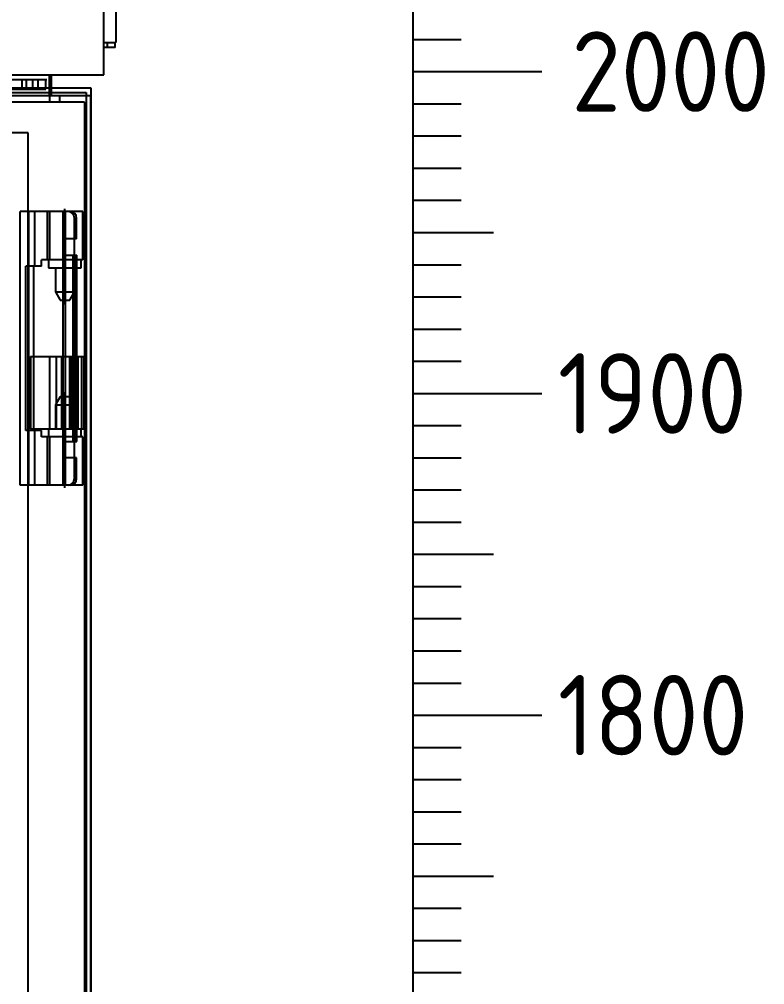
# Model space of a CAD drawing. Header units: millimetres. Extents: x 0 to 69574, y -5 to 41746.
# Drawn here: x 39979.4 to 40210.9, y 20485.2 to 20785.2 of the extents above; entities that cross this region are included whole.
import ezdxf
from ezdxf.enums import TextEntityAlignment as Align

# ---------------------------------------------------------------- set-up
doc = ezdxf.new("R2010")
doc.units = ezdxf.units.MM
doc.set_wipeout_variables(frame=1)
doc.layers.add('! NO PLOT !', color=7, linetype='Continuous', true_color=0xff75dd, plot=False)
doc.layers.add('000-PI-ORMAR', color=2, linetype='Continuous')
doc.styles.add('PI0', font='isocpeur.ttf', dxfattribs={"width": 0.9})

# ---------------------------------------------------------------- blocks, each defined once
blk = doc.blocks.new('SE_krov_300mm')
at = {"layer": '000-PI-ORMAR'}
for p, q in [((507, 6.5), (507, 293.5)), ((510.75, 283.5), (510.75, 16.5)), ((507, 16.5), (510.75, 16.5)), ((510.5, 15), (507, 15)), ((508, 16.5), (508, 15)), ((510.5, 15), (510.5, 16.5)), ((-485, 6.5), (507, 6.5)), ((490, 6.5), (490, 0.5)), ((490, 0), (466.5, 0)), ((490, 0.5), (490, 0))]:
    blk.add_line(p, q, dxfattribs=at)
blk = doc.blocks.new('skala_2300')
for p, q in [((0, 1400), (0, 2300)), ((0, 2010), (15, 2010)), ((0, 2000), (40, 2000)), ((0, 2000), (40, 2000)), ((0, 1990), (15, 1990)), ((0, 1980), (15, 1980)), ((0, 1970), (15, 1970)), ((0, 1960), (15, 1960)), ((0, 1950), (25, 1950)), ((0, 1940), (15, 1940)), ((0, 1930), (15, 1930)), ((0, 1920), (15, 1920)), ((0, 1910), (15, 1910)), ((0, 1900), (40, 1900)), ((0, 1890), (15, 1890)), ((0, 1880), (15, 1880)), ((0, 1870), (15, 1870)), ((0, 1860), (15, 1860)), ((0, 1850), (25, 1850)), ((0, 1840), (15, 1840)), ((0, 1830), (15, 1830)), ((0, 1820), (15, 1820)), ((0, 1810), (15, 1810)), ((0, 1800), (40, 1800)), ((0, 1790), (15, 1790)), ((0, 1780), (15, 1780)), ((0, 1770), (15, 1770)), ((0, 1760), (15, 1760)), ((0, 1750), (25, 1750)), ((0, 1740), (15, 1740)), ((0, 1730), (15, 1730)), ((0, 1720), (15, 1720))]:
    blk.add_line(p, q)
at = {"style": 'PI0', "width": 0.9}
for s, p in [('2000', (49.19, 2000)), ('1900', (44.97, 1900)), ('1800', (44.97, 1800))]:
    blk.add_text(s, height=25, dxfattribs=at).set_placement(p, align=Align.MIDDLE_LEFT)

msp = doc.modelspace()

# ---------------------------------------------------------------- linework, layer by layer
at = {"layer": '000-PI-ORMAR'}
for p, q in [((39621.922, 20767.904), (39989.422, 20767.904)), ((39623.422, 20766.404), (39987.922, 20766.404)), ((39980.284, 20763.404), (39980.284, 20766.404)), ((39981.672, 20763.404), (39981.672, 20766.404)), ((39983.672, 20763.404), (39983.672, 20766.404)), ((39985.304, 20763.404), (39985.304, 20766.404)), ((39987.672, 20763.404), (39987.672, 20766.404)), ((39621.922, 20763.904), (39989.422, 20763.904)), ((39623.672, 20763.404), (39987.672, 20763.404)), ((39989.422, 20763.904), (40001.672, 20763.904)), ((40001.684, 18776.904), (40001.684, 20761.404)), ((40001.684, 18776.904), (40001.684, 20761.404))]:
    msp.add_line(p, q, dxfattribs=at)

# ---------------------------------------------------------------- block references
msp.add_blockref('skala_2300', (40101.672, 18768.904))

# ---------------------------------------------------------------- wipeouts: each hides what was drawn before it
msp.add_wipeout([(39609.684, 20761.404), (40000.172, 20761.404), (39999.684, 18778.904), (39609.672, 18776.904)]).dxf.layer = '000-PI-ORMAR'

# ---------------------------------------------------------------- next in the draw order: linework, layer by layer
at = {"layer": '! NO PLOT !'}
for p, q in [((39982.184, 20749.904), (39629.184, 20749.904)), ((39982.184, 18788.404), (39982.184, 20749.904)), ((39979.684, 20640.404), (39979.684, 20725.404)), ((39999.127, 20725.404), (39979.684, 20725.404)), ((39982.167, 20708.404), (39982.167, 20725.404)), ((39982.372, 20640.404), (39982.372, 20725.404)), ((39984.265, 20708.404), (39984.265, 20725.404)), ((39988.027, 20725.404), (39988.027, 20710.404)), ((39988.94, 20710.404), (39988.94, 20725.404)), ((39993.048, 20640.404), (39993.048, 20725.404)), ((39993.577, 20696.554), (39993.577, 20726.254)), ((39993.577, 20710.404), (39993.577, 20725.404)), ((39993.795, 20640.404), (39993.795, 20725.404)), ((39999.127, 20710.404), (39999.127, 20725.404)), ((39996.555, 20723.404), (39997.202, 20723.404)), ((39996.555, 20642.404), (39996.555, 20723.404)), ((39997.202, 20716.904), (39997.202, 20723.404)), ((39997.202, 20716.904), (39993.048, 20716.904)), ((39996.559, 20648.904), (39996.559, 20716.904)), ((39999.127, 20710.404), (39986.363, 20710.404)), ((39986.363, 20708.404), (39986.363, 20710.404)), ((39988.477, 20710.404), (39988.477, 20707.904)), ((39993.048, 20711.904), (39997.283, 20711.904)), ((39996.13, 20653.904), (39996.13, 20711.904)), ((39996.849, 20653.904), (39996.849, 20711.904)), ((39997.283, 20653.904), (39997.283, 20711.904)), ((39998.677, 20707.904), (39998.677, 20710.404)), ((39981.439, 20657.404), (39981.439, 20708.404)), ((39986.363, 20708.404), (39981.439, 20708.404)), ((39983.901, 20657.404), (39983.901, 20708.404)), ((39988.477, 20707.904), (39998.677, 20707.904)), ((39990.627, 20707.904), (39990.627, 20700.415)), ((39996.527, 20700.415), (39996.527, 20707.904)), ((39990.627, 20700.415), (39996.527, 20700.415)), ((39990.627, 20700.415), (39992.077, 20697.904)), ((39995.077, 20697.904), (39996.527, 20700.415)), ((39992.077, 20697.904), (39995.077, 20697.904)), ((39982.884, 20680.404), (39982.884, 20657.904)), ((39982.884, 20680.404), (39999.684, 20680.404)), ((39988.834, 20680.404), (39988.834, 20657.904)), ((39990.834, 20680.404), (39990.834, 20657.904)), ((39992.505, 20680.404), (39992.505, 20657.904)), ((39992.862, 20680.404), (39992.862, 20657.904)), ((39995.005, 20680.404), (39995.005, 20657.904)), ((39995.362, 20680.404), (39995.362, 20657.904)), ((39995.723, 20680.404), (39995.723, 20657.904)), ((39996.847, 20680.404), (39996.847, 20657.904)), ((39997.602, 20680.404), (39997.602, 20657.904)), ((39997.723, 20657.904), (39997.723, 20680.404)), ((39998.726, 20680.404), (39998.726, 20657.904)), ((39999.482, 20680.404), (39999.482, 20657.904)), ((39992.077, 20667.904), (39990.627, 20665.392)), ((39992.077, 20667.904), (39995.077, 20667.904)), ((39993.577, 20639.554), (39993.577, 20669.254)), ((39996.527, 20665.392), (39995.077, 20667.904)), ((39990.627, 20665.392), (39990.627, 20657.904)), ((39990.627, 20665.392), (39996.527, 20665.392)), ((39996.527, 20657.904), (39996.527, 20665.392)), ((39986.363, 20657.404), (39981.439, 20657.404)), ((39982.167, 20640.404), (39982.167, 20657.404)), ((39982.884, 20657.904), (39999.684, 20657.904)), ((39984.265, 20640.404), (39984.265, 20657.404)), ((39986.363, 20655.404), (39986.363, 20657.404)), ((39999.127, 20655.404), (39986.363, 20655.404)), ((39988.027, 20655.404), (39988.027, 20640.404)), ((39988.477, 20657.904), (39988.477, 20655.404)), ((39988.94, 20640.404), (39988.94, 20655.404)), ((39993.577, 20640.404), (39993.577, 20655.404)), ((39998.677, 20655.404), (39998.677, 20657.904)), ((39999.127, 20640.404), (39999.127, 20655.404)), ((39993.048, 20653.904), (39997.283, 20653.904)), ((39997.202, 20648.904), (39993.048, 20648.904)), ((39997.202, 20642.404), (39997.202, 20648.904)), ((39999.127, 20640.404), (39979.684, 20640.404)), ((39996.555, 20642.404), (39997.202, 20642.404))]:
    msp.add_line(p, q, dxfattribs=at)
for centre, start_param, end_param in [((39994.623, 20723.404), 4.712389, 6.2831853), ((39995.27, 20723.404), 4.712389, 6.2831853), ((39994.623, 20642.404), 3.1415927, 4.712389), ((39995.27, 20642.404), 3.1415927, 4.712389)]:
    msp.add_ellipse(centre, major_axis=(0, 2), ratio=0.9659258, start_param=start_param, end_param=end_param, dxfattribs=at)
at = {"layer": '000-PI-ORMAR'}
for p, q in [((39989.422, 20761.404), (39989.422, 20767.904)), ((40001.672, 20763.904), (40001.672, 20761.404)), ((40001.684, 20761.404), (39609.684, 20761.404)), ((40001.684, 20761.404), (39609.684, 20761.404)), ((39621.922, 20762.404), (39989.422, 20762.404)), ((39988.934, 20759.404), (39988.934, 20761.404)), ((39989.422, 20762.404), (40000.172, 20762.404)), ((39991.934, 20761.404), (39991.934, 20759.404)), ((40000.172, 20762.404), (40000.172, 20761.404)), ((40000.172, 20761.404), (40000.172, 18776.904)), ((40001.672, 20761.404), (40001.672, 18776.904)), ((39999.684, 20759.404), (39611.684, 20759.404)), ((39999.684, 20759.404), (39999.684, 18778.904))]:
    msp.add_line(p, q, dxfattribs=at)

# ---------------------------------------------------------------- next in the draw order: block references
msp.add_blockref('SE_krov_300mm', (39498.672, 20761.404))

doc.saveas('drawing.dxf')
